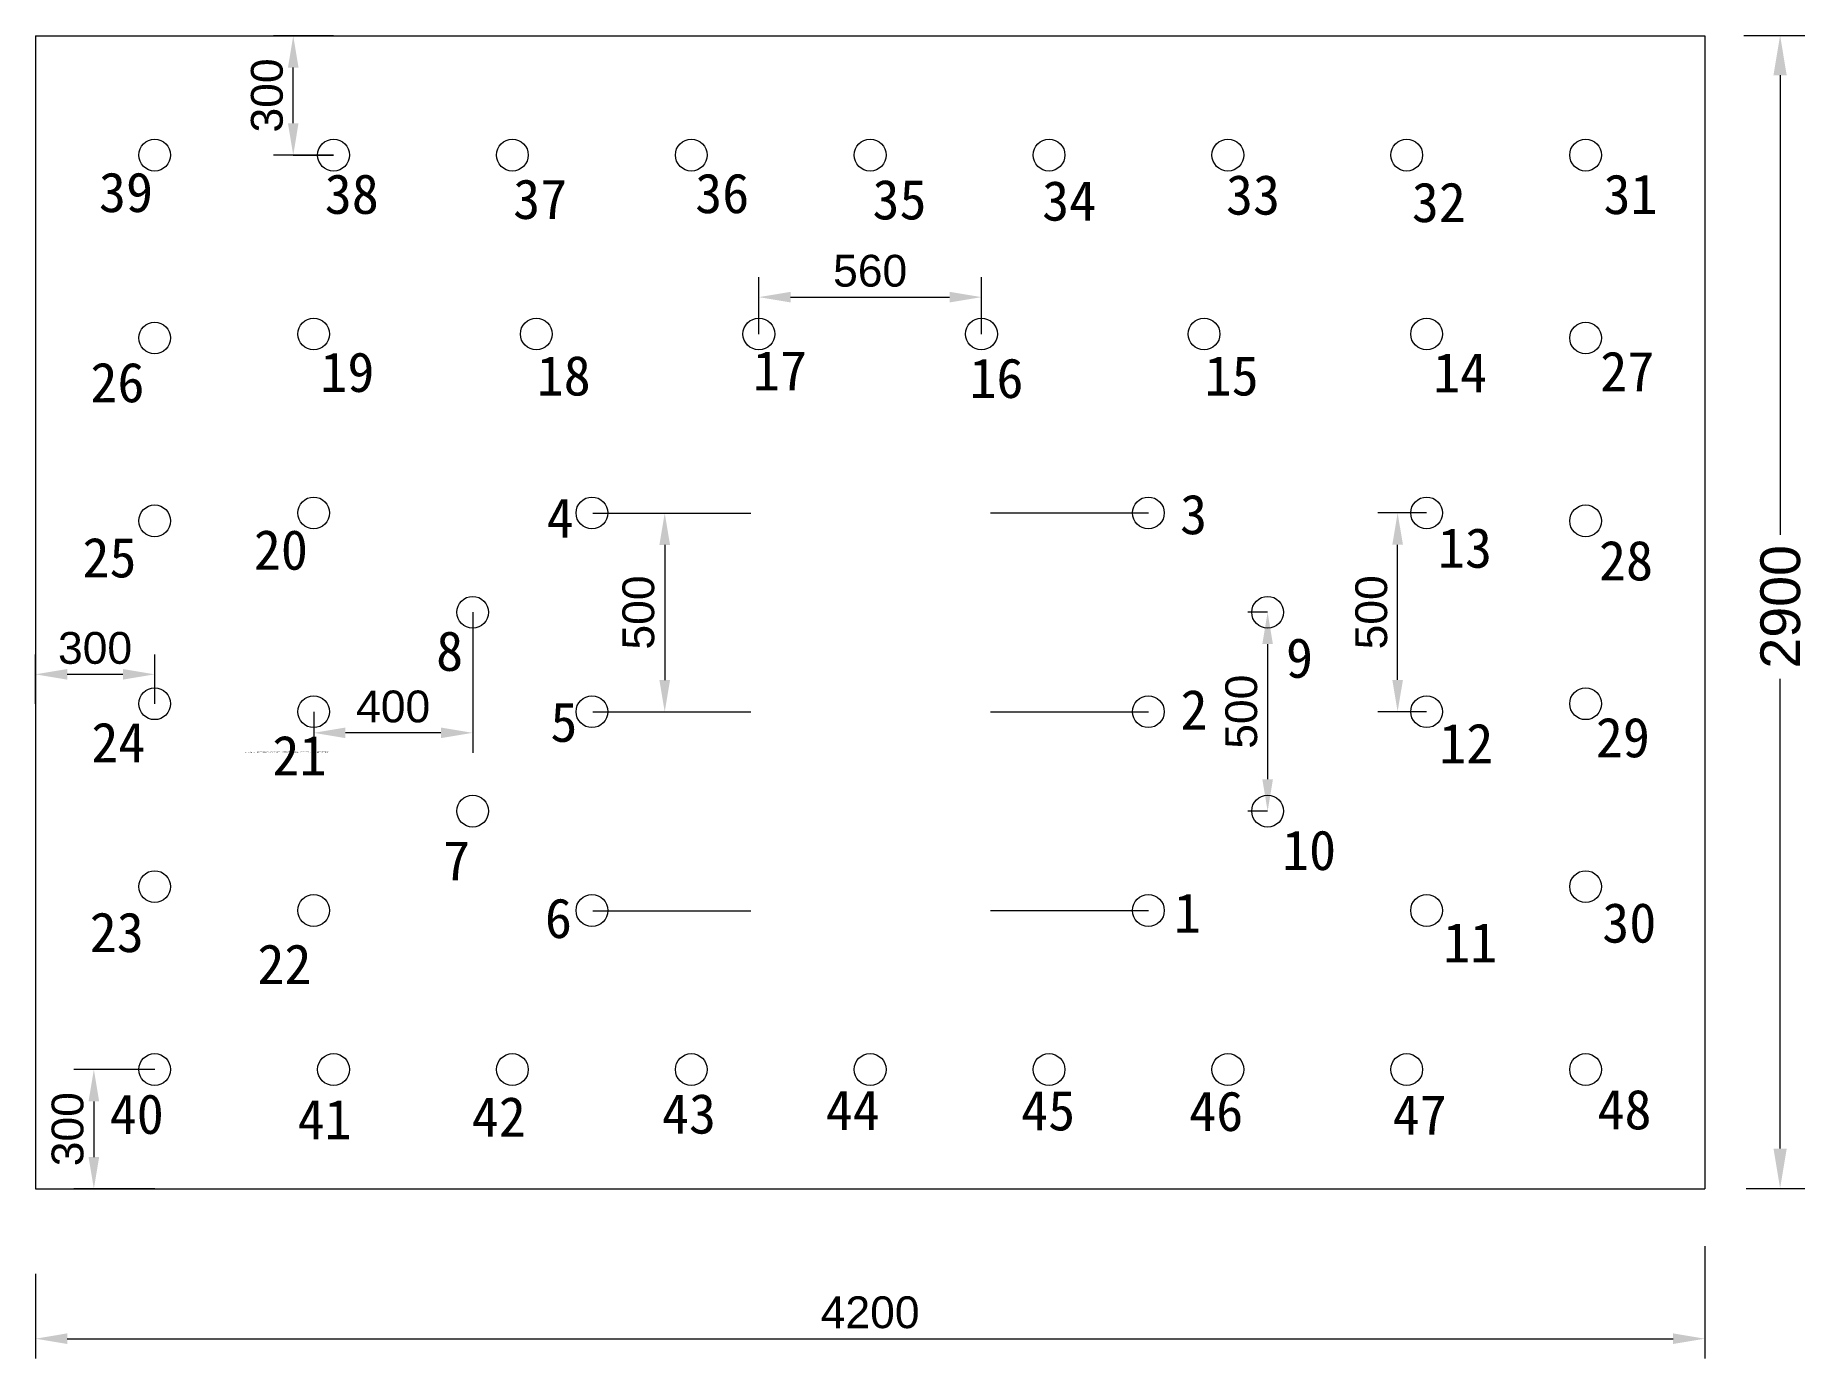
# Model space of a CAD drawing. Header units: millimetres. Extents: x 1788 to 6244, y 499 to 3827.
import ezdxf

# ---------------------------------------------------------------- set-up
doc = ezdxf.new("R2010")
doc.units = ezdxf.units.MM
doc.layers.add('15104尾巷图', color=7, linetype='Continuous', lineweight=13)
doc.styles.get("Standard").update_dxf_attribs({"font": 'arial.ttf'})
doc.styles.add('样式 2', font='', dxfattribs={"height": 5})
doc.styles.get('样式 2').set_extended_font_data('SimSun')
doc.dimstyles.new('一采区轨道', dxfattribs={"dimscale": 50, "dimtxt": 2.5, "dimasz": 2.5, "dimexe": 1.25, "dimexo": 0, "dimtad": 1, "dimdec": 0, "dimtxsty": 'Standard', "dimcen": 2.5, "dimaunit": 1, "dimadec": 0, "dimazin": 0, "dimtfac": 1, "dimtdec": 0, "dimtmove": 0, "dimatfit": 0, "dimfxl": 1, "dimlwd": 5, "dimlwe": 5, "dimarcsym": 0})

# ---------------------------------------------------------------- blocks, each defined once
blk = doc.blocks.new('*D11')
at = {"layer": '15104尾巷图', "color": 0, "lineweight": 5, "transparency": 16777216}
for p, q in [((6086.2, 3826.6), (6239.8, 3826.6)), ((6177.3, 3726.6), (6177.3, 2570.6)), ((6177.3, 1026.6), (6177.3, 2208.1)), ((6091.9, 926.6), (6239.8, 926.6))]:
    blk.add_line(p, q, dxfattribs=at)
at = {"layer": '15104尾巷图', "color": 0, "transparency": 16777216}
for points in [[(6160.6, 3726.6), (6193.9, 3726.6), (6177.3, 3826.6)], [(6160.6, 1026.6), (6193.9, 1026.6), (6177.3, 926.6)]]:
    blk.add_solid(points, dxfattribs=at)
at = {"layer": 'Defpoints', "color": 0, "transparency": 16777216}
for p in [(6086.2, 3826.6), (6091.9, 926.6), (6177.3, 926.6)]:
    blk.add_point(p, dxfattribs=at)
at = {"layer": '15104尾巷图', "color": 0, "transparency": 16777216, "insert": (6178.3, 2389.4), "char_height": 100, "attachment_point": 5, "rotation": 90}
blk.add_mtext('2900', dxfattribs=at)
blk = doc.blocks.new('*D12')
at = {"layer": '15104尾巷图', "color": 0, "lineweight": 5, "transparency": 16777216}
for p, q in [((5988, 781), (5988, 498.6)), ((1788, 712.1), (1788, 498.6)), ((1868, 548.6), (5908, 548.6))]:
    blk.add_line(p, q, dxfattribs=at)
at = {"layer": '15104尾巷图', "color": 0, "transparency": 16777216}
for points in [[(1868, 562), (1868, 535.3), (1788, 548.6)], [(5908, 562), (5908, 535.3), (5988, 548.6)]]:
    blk.add_solid(points, dxfattribs=at)
at = {"layer": 'Defpoints', "color": 0, "transparency": 16777216}
for p in [(5988, 781), (1788, 712.1), (5988, 548.6)]:
    blk.add_point(p, dxfattribs=at)
at = {"layer": '15104尾巷图', "color": 0, "transparency": 16777216, "insert": (3888, 614.5), "char_height": 80, "attachment_point": 5}
blk.add_mtext('4200', dxfattribs=at)
blk = doc.blocks.new('*D13')
at = {"layer": '15104尾巷图', "color": 0, "lineweight": 5, "transparency": 16777216}
for p, q in [((3190.2, 2625.1), (3421.2, 2625.1)), ((3371.2, 2545.1), (3371.2, 2205.1)), ((3190.2, 2125.1), (3421.2, 2125.1))]:
    blk.add_line(p, q, dxfattribs=at)
at = {"layer": '15104尾巷图', "color": 0, "transparency": 16777216}
for points in [[(3357.8, 2545.1), (3384.5, 2545.1), (3371.2, 2625.1)], [(3357.8, 2205.1), (3384.5, 2205.1), (3371.2, 2125.1)]]:
    blk.add_solid(points, dxfattribs=at)
at = {"layer": 'Defpoints', "color": 0, "transparency": 16777216}
for p in [(3190.2, 2625.1), (3190.2, 2125.1), (3371.2, 2125.1)]:
    blk.add_point(p, dxfattribs=at)
at = {"layer": '15104尾巷图', "color": 0, "transparency": 16777216, "insert": (3305.3, 2375.1), "char_height": 80, "attachment_point": 5, "rotation": 90}
blk.add_mtext('500', dxfattribs=at)
blk = doc.blocks.new('*D14')
at = {"layer": '15104尾巷图', "color": 0, "lineweight": 5, "transparency": 16777216}
for p, q in [((1788, 2145.6), (1788, 2269.6)), ((2088, 2145.6), (2088, 2269.6)), ((2008, 2219.6), (1868, 2219.6))]:
    blk.add_line(p, q, dxfattribs=at)
at = {"layer": '15104尾巷图', "color": 0, "transparency": 16777216}
for points in [[(1868, 2233), (1868, 2206.3), (1788, 2219.6)], [(2008, 2233), (2008, 2206.3), (2088, 2219.6)]]:
    blk.add_solid(points, dxfattribs=at)
at = {"layer": 'Defpoints', "color": 0, "transparency": 16777216}
for p in [(1788, 2219.6), (1788, 2145.6), (2088, 2145.6)]:
    blk.add_point(p, dxfattribs=at)
at = {"layer": '15104尾巷图', "color": 0, "transparency": 16777216, "insert": (1938, 2285.5), "char_height": 80, "attachment_point": 5}
blk.add_mtext('300', dxfattribs=at)
blk = doc.blocks.new('*D15')
at = {"layer": '15104尾巷图', "color": 0, "lineweight": 5, "transparency": 16777216}
for p, q in [((2888, 2375.6), (2888, 2022.5)), ((2488, 2125.6), (2488, 2022.5)), ((2808, 2072.5), (2568, 2072.5))]:
    blk.add_line(p, q, dxfattribs=at)
at = {"layer": '15104尾巷图', "color": 0, "transparency": 16777216}
for points in [[(2568, 2085.8), (2568, 2059.1), (2488, 2072.5)], [(2808, 2085.8), (2808, 2059.1), (2888, 2072.5)]]:
    blk.add_solid(points, dxfattribs=at)
at = {"layer": 'Defpoints', "color": 0, "transparency": 16777216}
for p in [(2888, 2375.6), (2488, 2125.6), (2488, 2072.5)]:
    blk.add_point(p, dxfattribs=at)
at = {"layer": '15104尾巷图', "color": 0, "transparency": 16777216, "insert": (2688, 2138.3), "char_height": 80, "attachment_point": 5}
blk.add_mtext('400', dxfattribs=at)
blk = doc.blocks.new('*D16')
at = {"layer": '15104尾巷图', "color": 0, "lineweight": 5, "transparency": 16777216}
for p, q in [((2088, 1225.6), (1885, 1225.6)), ((1935, 1145.6), (1935, 1005.6)), ((2088, 925.6), (1885, 925.6))]:
    blk.add_line(p, q, dxfattribs=at)
at = {"layer": '15104尾巷图', "color": 0, "transparency": 16777216}
for points in [[(1921.7, 1145.6), (1948.4, 1145.6), (1935, 1225.6)], [(1921.7, 1005.6), (1948.4, 1005.6), (1935, 925.6)]]:
    blk.add_solid(points, dxfattribs=at)
at = {"layer": 'Defpoints', "color": 0, "transparency": 16777216}
for p in [(2088, 1225.6), (1935, 925.6), (2088, 925.6)]:
    blk.add_point(p, dxfattribs=at)
at = {"layer": '15104尾巷图', "color": 0, "transparency": 16777216, "insert": (1869.2, 1075.6), "char_height": 80, "attachment_point": 5, "rotation": 90}
blk.add_mtext('300', dxfattribs=at)
blk = doc.blocks.new('*D17')
at = {"layer": '15104尾巷图', "color": 0, "lineweight": 5, "transparency": 16777216}
for p, q in [((5288, 2625.6), (5165, 2625.6)), ((5215, 2205.6), (5215, 2545.6)), ((5288, 2125.6), (5165, 2125.6))]:
    blk.add_line(p, q, dxfattribs=at)
at = {"layer": '15104尾巷图', "color": 0, "transparency": 16777216}
for points in [[(5201.7, 2545.6), (5228.4, 2545.6), (5215, 2625.6)], [(5201.7, 2205.6), (5228.4, 2205.6), (5215, 2125.6)]]:
    blk.add_solid(points, dxfattribs=at)
at = {"layer": 'Defpoints', "color": 0, "transparency": 16777216}
for p in [(5215, 2625.6), (5288, 2625.6), (5288, 2125.6)]:
    blk.add_point(p, dxfattribs=at)
at = {"layer": '15104尾巷图', "color": 0, "transparency": 16777216, "insert": (5149.2, 2375.6), "char_height": 80, "attachment_point": 5, "rotation": 90}
blk.add_mtext('500', dxfattribs=at)
blk = doc.blocks.new('*D18')
at = {"layer": '15104尾巷图', "color": 0, "lineweight": 5, "transparency": 16777216}
for p, q in [((3608, 3075.6), (3608, 3218.3)), ((4168, 3075.6), (4168, 3218.3)), ((3688, 3168.3), (4088, 3168.3))]:
    blk.add_line(p, q, dxfattribs=at)
at = {"layer": '15104尾巷图', "color": 0, "transparency": 16777216}
for points in [[(3688, 3181.7), (3688, 3155), (3608, 3168.3)], [(4088, 3181.7), (4088, 3155), (4168, 3168.3)]]:
    blk.add_solid(points, dxfattribs=at)
at = {"layer": 'Defpoints', "color": 0, "transparency": 16777216}
for p in [(4168, 3168.3), (3608, 3075.6), (4168, 3075.6)]:
    blk.add_point(p, dxfattribs=at)
at = {"layer": '15104尾巷图', "color": 0, "transparency": 16777216, "insert": (3888, 3234.2), "char_height": 80, "attachment_point": 5}
blk.add_mtext('560', dxfattribs=at)
blk = doc.blocks.new('*D19')
at = {"layer": '15104尾巷图', "color": 0, "lineweight": 5, "transparency": 16777216}
for p, q in [((2538, 3825.6), (2386.6, 3825.6)), ((2436.6, 3605.6), (2436.6, 3745.6)), ((2538, 3525.6), (2386.6, 3525.6))]:
    blk.add_line(p, q, dxfattribs=at)
at = {"layer": '15104尾巷图', "color": 0, "transparency": 16777216}
for points in [[(2423.3, 3745.6), (2449.9, 3745.6), (2436.6, 3825.6)], [(2423.3, 3605.6), (2449.9, 3605.6), (2436.6, 3525.6)]]:
    blk.add_solid(points, dxfattribs=at)
at = {"layer": 'Defpoints', "color": 0, "transparency": 16777216}
for p in [(2436.6, 3825.6), (2538, 3825.6), (2538, 3525.6)]:
    blk.add_point(p, dxfattribs=at)
at = {"layer": '15104尾巷图', "color": 0, "transparency": 16777216, "insert": (2370.7, 3675.6), "char_height": 80, "attachment_point": 5, "rotation": 90}
blk.add_mtext('300', dxfattribs=at)
blk = doc.blocks.new('*D20')
at = {"layer": '15104尾巷图', "color": 0, "lineweight": 5, "transparency": 16777216}
for p, q in [((4888, 2375.6), (4838, 2375.6)), ((4888, 2295.6), (4888, 1955.6)), ((4888, 1875.6), (4838, 1875.6))]:
    blk.add_line(p, q, dxfattribs=at)
at = {"layer": '15104尾巷图', "color": 0, "transparency": 16777216}
for points in [[(4874.6, 2295.6), (4901.3, 2295.6), (4888, 2375.6)], [(4874.6, 1955.6), (4901.3, 1955.6), (4888, 1875.6)]]:
    blk.add_solid(points, dxfattribs=at)
at = {"layer": 'Defpoints', "color": 0, "transparency": 16777216}
for p in [(4888, 2375.6), (4888, 1875.6), (4888, 1875.6)]:
    blk.add_point(p, dxfattribs=at)
at = {"layer": '15104尾巷图', "color": 0, "transparency": 16777216, "insert": (4822.1, 2125.6), "char_height": 80, "attachment_point": 5, "rotation": 90}
blk.add_mtext('500', dxfattribs=at)

msp = doc.modelspace()

# ---------------------------------------------------------------- linework, layer by layer
at = {"layer": '15104尾巷图'}
for p, q in [((1788, 3825.6), (5988, 3825.6)), ((1788, 3825.6), (1788, 925.6)), ((5988, 3825.6), (5988, 925.6)), ((2436.6, 3525.6), (2538, 3525.6)), ((3190.2, 2625.1), (3587.4, 2625.1)), ((4190.8, 2625.6), (4588, 2625.6)), ((5288, 2625.6), (5168, 2625.6)), ((2088, 2145.6), (2088, 2219.6)), ((3190.2, 2125.1), (3587.4, 2125.1)), ((4190.8, 2125.6), (4588, 2125.6)), ((5288, 2125.6), (5168, 2125.6)), ((3190.2, 1625.1), (3587.4, 1625.1)), ((4190.8, 1625.6), (4588, 1625.6)), ((1788, 925.6), (5988, 925.6))]:
    msp.add_line(p, q, dxfattribs=at)
for centre in [(2088, 3525.6), (2538, 3525.6), (2988, 3525.6), (3438, 3525.6), (3888, 3525.6), (4338, 3525.6), (4788, 3525.6), (5238, 3525.6), (5688, 3525.6), (2088, 3065.6), (2488, 3075.6), (3048, 3075.6), (3608, 3075.6), (4168, 3075.6), (4728, 3075.6), (5288, 3075.6), (5688, 3065.6), (2088, 2605.6), (2488, 2625.6), (3188, 2625.6), (4588, 2625.6), (5288, 2625.6), (5688, 2605.6), (2888, 2375.6), (4888, 2375.6), (2088, 2145.6), (5688, 2145.6), (2488, 2125.6), (3188, 2125.6), (4588, 2125.6), (5288, 2125.6), (2888, 1875.6), (4888, 1875.6), (2088, 1685.6), (5688, 1685.6), (2488, 1625.6), (3188, 1625.6), (4588, 1625.6), (5288, 1625.6), (2088, 1225.6), (2538, 1225.6), (2988, 1225.6), (3438, 1225.6), (3888, 1225.6), (4338, 1225.6), (4788, 1225.6), (5238, 1225.6), (5688, 1225.6)]:
    msp.add_circle(centre, 40, dxfattribs=at)

# ---------------------------------------------------------------- texts
at = {"insert": (2316, 2024.9), "char_height": 2.5, "width": 219.658, "attachment_point": 1}
msp.add_mtext("desired_types = 'LINE ARC CIRCLE DIMENSION HATCH INSERT LEADER  LWPOLYLINE POINT POLYLINE SPLINE TEXT MTEXT'", dxfattribs=at)
at = {"layer": '15104尾巷图', "char_height": 100, "width": 384.064, "attachment_point": 1, "style": '样式 2'}
for s, insert in [('39', (1947.8, 3482.3)), ('38', (2515.9, 3477.8)), ('36', (3447.8, 3479.6)), ('31', (5733.1, 3477.3)), ('37', (2989.9, 3465)), ('35', (3893.8, 3463.8)), ('34', (4320.7, 3460.8)), ('33', (4783.2, 3475.9)), ('32', (5250.7, 3457)), ('17', (3593.2, 3033.6)), ('27', (5724.8, 3031.8)), ('26', (1926.2, 3003.9)), ('19', (2504.7, 3029.9)), ('18', (3049, 3020.9)), ('16', (4137.7, 3014.7)), ('15', (4729.5, 3020.9)), ('14', (5304.2, 3028.6)), ('4', (3073.9, 2663)), ('3', (4667.7, 2672)), ('13', (5316.5, 2587.7)), ('25', (1906.2, 2563.4)), ('20', (2337.5, 2582.8)), ('28', (5721.7, 2555.9)), ('8', (2796.1, 2328.3)), ('9', (4934.1, 2311)), ('5', (3083.6, 2149.8)), ('2', (4668.8, 2180.8)), ('24', (1928.6, 2098.5)), ('12', (5319.7, 2095.9)), ('29', (5713.7, 2110.9)), ('21', (2384.1, 2065.4)), ('7', (2813.8, 1801.1)), ('10', (4924.2, 1827.4)), ('6', (3069.8, 1656.3)), ('1', (4652.3, 1669.5)), ('23', (1924.6, 1621)), ('30', (5729.8, 1644.8)), ('11', (5329.6, 1594.9)), ('22', (2346.4, 1540.7)), ('40', (1974.9, 1163.7)), ('43', (3364.1, 1164.5)), ('44', (3776.3, 1173.4)), ('45', (4267.8, 1172.5)), ('46', (4690.6, 1171)), ('47', (5202.6, 1161.8)), ('48', (5717.8, 1175.1)), ('41', (2447.5, 1150.4)), ('42', (2885.7, 1156.7))]:
    msp.add_mtext(s, dxfattribs=dict(at, insert=insert))

# ---------------------------------------------------------------- dimensions: what is measured, and where the dimension line sits
at = {"layer": '15104尾巷图'}
for base, p1, p2, picture, middle in [((2436.6, 3825.6), (2538, 3525.6), (2538, 3825.6), '*D19', (2370.7, 3675.6)), ((3371.2, 2125.1), (3190.2, 2625.1), (3190.2, 2125.1), '*D13', (3305.3, 2375.1)), ((4888, 1875.6), (4888, 2375.6), (4888, 1875.6), '*D20', (4822.1, 2125.6)), ((1935, 925.6), (2088, 1225.6), (2088, 925.6), '*D16', (1869.2, 1075.6))]:
    dim = msp.add_linear_dim(base=base, p1=p1, p2=p2, angle=90, dimstyle='一采区轨道', override={"dimscale": 40, "dimtxt": 2, "dimasz": 2, "dimtmove": 2}, dxfattribs=at)
    dim.commit()
    dim.dimension.update_dxf_attribs({"geometry": picture, "text_midpoint": middle})
dim = msp.add_linear_dim(base=(6177.3, 926.6), p1=(6086.2, 3826.6), p2=(6091.9, 926.6), angle=90, dimstyle='一采区轨道', override={"dimtxt": 2, "dimasz": 2, "dimtmove": 2}, dxfattribs=at)
dim.commit()
dim.dimension.update_dxf_attribs({"geometry": '*D11', "text_midpoint": (6178.3, 2389.4), "dimtype": 160})
for p1, p2, distance, picture, middle in [((3608, 3075.6), (4168, 3075.6), 92.7, '*D18', (3888, 3234.2)), ((5288, 2125.6), (5288, 2625.6), 73, '*D17', (5149.2, 2375.6))]:
    dim = msp.add_aligned_dim(p1=p1, p2=p2, distance=distance, dimstyle='一采区轨道', override={"dimscale": 40, "dimtxt": 2, "dimasz": 2, "dimtmove": 2}, dxfattribs=at)
    dim.commit()
    dim.dimension.update_dxf_attribs({"geometry": picture, "text_midpoint": middle})
dim = msp.add_linear_dim(base=(2488, 2072.5), p1=(2888, 2375.6), p2=(2488, 2125.6), dimstyle='一采区轨道', override={"dimscale": 40, "dimtxt": 2, "dimasz": 2, "dimtmove": 2}, dxfattribs=at)
dim.commit()
dim.dimension.update_dxf_attribs({"geometry": '*D15', "text_midpoint": (2688, 2138.3)})
for base, p1, p2, text, picture, middle in [((1788, 2219.6), (2088, 2145.6), (1788, 2145.6), '300', '*D14', (1938, 2285.5)), ((5988, 548.6), (1788, 712.1), (5988, 781), '4200', '*D12', (3888, 614.5))]:
    dim = msp.add_linear_dim(base=base, p1=p1, p2=p2, text=text, dimstyle='一采区轨道', override={"dimscale": 40, "dimtxt": 2, "dimasz": 2, "dimtmove": 2}, dxfattribs=at)
    dim.commit()
    dim.dimension.update_dxf_attribs({"geometry": picture, "text_midpoint": middle})

doc.saveas('drawing.dxf')
